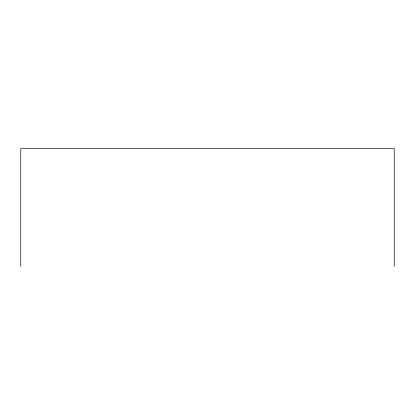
<?xml version="1.0" encoding="UTF-8"?>
<svg xmlns="http://www.w3.org/2000/svg" width="415" height="415" viewBox="0 0 415 415"><rect width="100%" height="100%" fill="white"/><g stroke="black" fill="none" stroke-linecap="round" stroke-linejoin="round"><path stroke-width="0.62" d="M394.25 266.487L394.25 148.513L20.75 148.513L20.75 266.487"/></g></svg>
